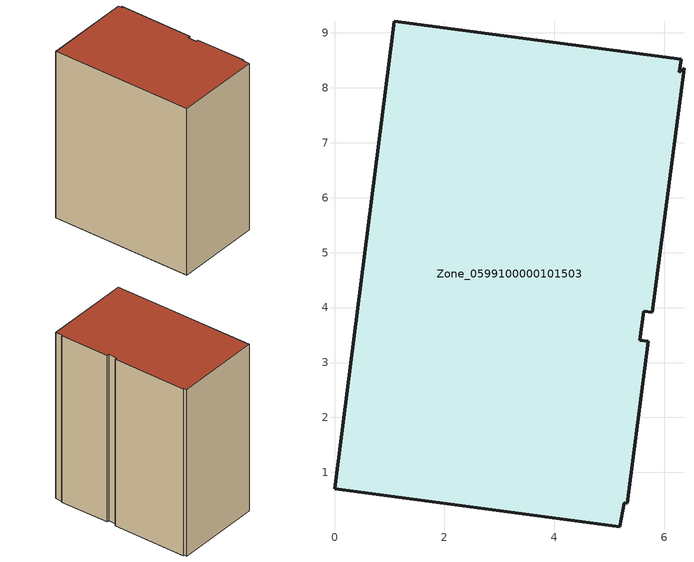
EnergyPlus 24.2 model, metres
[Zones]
Zone_0599100000101503
 floor ground (C_G): 5.63,3.93 5.55,3.4 5.71,3.39 5.33,0.44 5.27,0.45 5.19,0.01 0,0.7 1.09,9.21 6.31,8.52 6.27,8.28 6.36,8.35 5.78,3.92 z0
 wall outside (C_F): 5.55,3.4 5.63,3.93 5.78,3.92 6.36,8.35 6.27,8.28 6.31,8.52 1.09,9.21 0,0.7 5.19,0.01 5.27,0.45 5.33,0.44 5.71,3.39 5.55,3.4 z0:10.46
 roof outside (C_R): 5.63,3.93 5.78,3.92 6.36,8.35 6.27,8.28 6.31,8.52 1.09,9.21 0,0.7 5.19,0.01 5.27,0.45 5.33,0.44 5.71,3.39 5.55,3.4 z10.46
[BUILDING]
Pand.0599100000101503: North Axis=0; Terrain=City; Loads Convergence Tolerance Value=0.04; Temperature Convergence Tolerance Value=0.4; Solar Distribution=FullExterior; Maximum Number of Warmup Days=25; Minimum Number of Warmup Days=1
[Site:Location]
Rotterdam.The.Hague.AP_ZH_NLD Design_Conditions: Latitude=51.96; Longitude=4.45; Time Zone=1; Elevation=-4.5
[SITE:GROUNDTEMPERATURE:BUILDINGSURFACE]
18, 18, 18, 18, 18, 18, 18, 18, 18, 18, 18, 18
[MATERIAL] Thermal Absorptance=0.9; Solar Absorptance=0.7; Visible Absorptance=0.7
Name | Roughness | Thickness | Conductivity | Density | Specific Heat
G.TC.1946-1964 | MediumSmooth | 0.15 | 1 | 540 | 1210
F.TC.1946-1964 | Rough | 0.3 | 0.857143 | 1920 | 840
R.TC.1946-1964 | MediumRough | 0.2 | 0.235294 | 1500 | 1000
[CONSTRUCTION]
C_G: G.TC.1946-1964
C_F: F.TC.1946-1964
C_R: R.TC.1946-1964
[ZONE]
Zone_0599100000101503: Type=1; Multiplier=1; Ceiling Height=Autocalculate; Volume=Autocalculate; Floor Area=autocalculate; Part of Total Floor Area=Yes
[ZONEINFILTRATION:DESIGNFLOWRATE]
Infil_Zone_0599100000101503: Zone or ZoneList or Space or SpaceList=Zone_0599100000101503; Schedule=AlwaysOn; Design Flow Rate Calculation Method=Flow/Area; Flow Rate per Floor Area=0.003; Constant Term Coefficient=1; Temperature Term Coefficient=0; Velocity Term Coefficient=0; Velocity Squared Term Coefficient=0
[HVACTEMPLATE:ZONE:IDEALLOADSAIRSYSTEM]
Zone_0599100000101503: Maximum Heating Supply Air Temperature=50; Minimum Cooling Supply Air Temperature=13; Maximum Heating Supply Air Humidity Ratio=0.0156; Minimum Cooling Supply Air Humidity Ratio=0.0077; Heating Limit=NoLimit; Cooling Limit=NoLimit; Dehumidification Control Type=ConstantSensibleHeatRatio; Cooling Sensible Heat Ratio=0.7; Dehumidification Setpoint=60; Humidification Control Type=None; Humidification Setpoint=30; Outdoor Air Method=None; Outdoor Air Flow Rate per Person=0.00944; Outdoor Air Flow Rate per Zone Floor Area=0; Outdoor Air Flow Rate per Zone=0; Demand Controlled Ventilation Type=None; Outdoor Air Economizer Type=NoEconomizer; Heat Recovery Type=None; Sensible Heat Recovery Effectiveness=0.7; Latent Heat Recovery Effectiveness=0.65
[ZONECONTROL:THERMOSTAT]
ThermostatControl_Zone_0599100000101503: Zone or ZoneList=Zone_0599100000101503; Control Type Schedule=DualSetpointControlType; Control 1=Thermostat_Zone_0599100000101503; Temperature Difference Between Cutout And Setpoint=0
[THERMOSTATSETPOINT:DUALSETPOINT]
Thermostat_Zone_0599100000101503: Heating Setpoint Temperature Schedule=HeatingSetpoint_Zone_0599100000101503; Cooling Setpoint Temperature Schedule=CoolingSetpoint_Zone_0599100000101503
[SCHEDULE:COMPACT]
HeatingSetpoint_Zone_0599100000101503: Through: 12/31, For: AllDays, Until: 24:00, 21
CoolingSetpoint_Zone_0599100000101503: Through: 12/31, For: AllDays, Until: 24:00, 24
DualSetpointControlType: Through: 12/31, For: AllDays, Until: 24:00, 4
AlwaysOn: Through: 12/31, For: AllDays, Until: 24:00, 1
